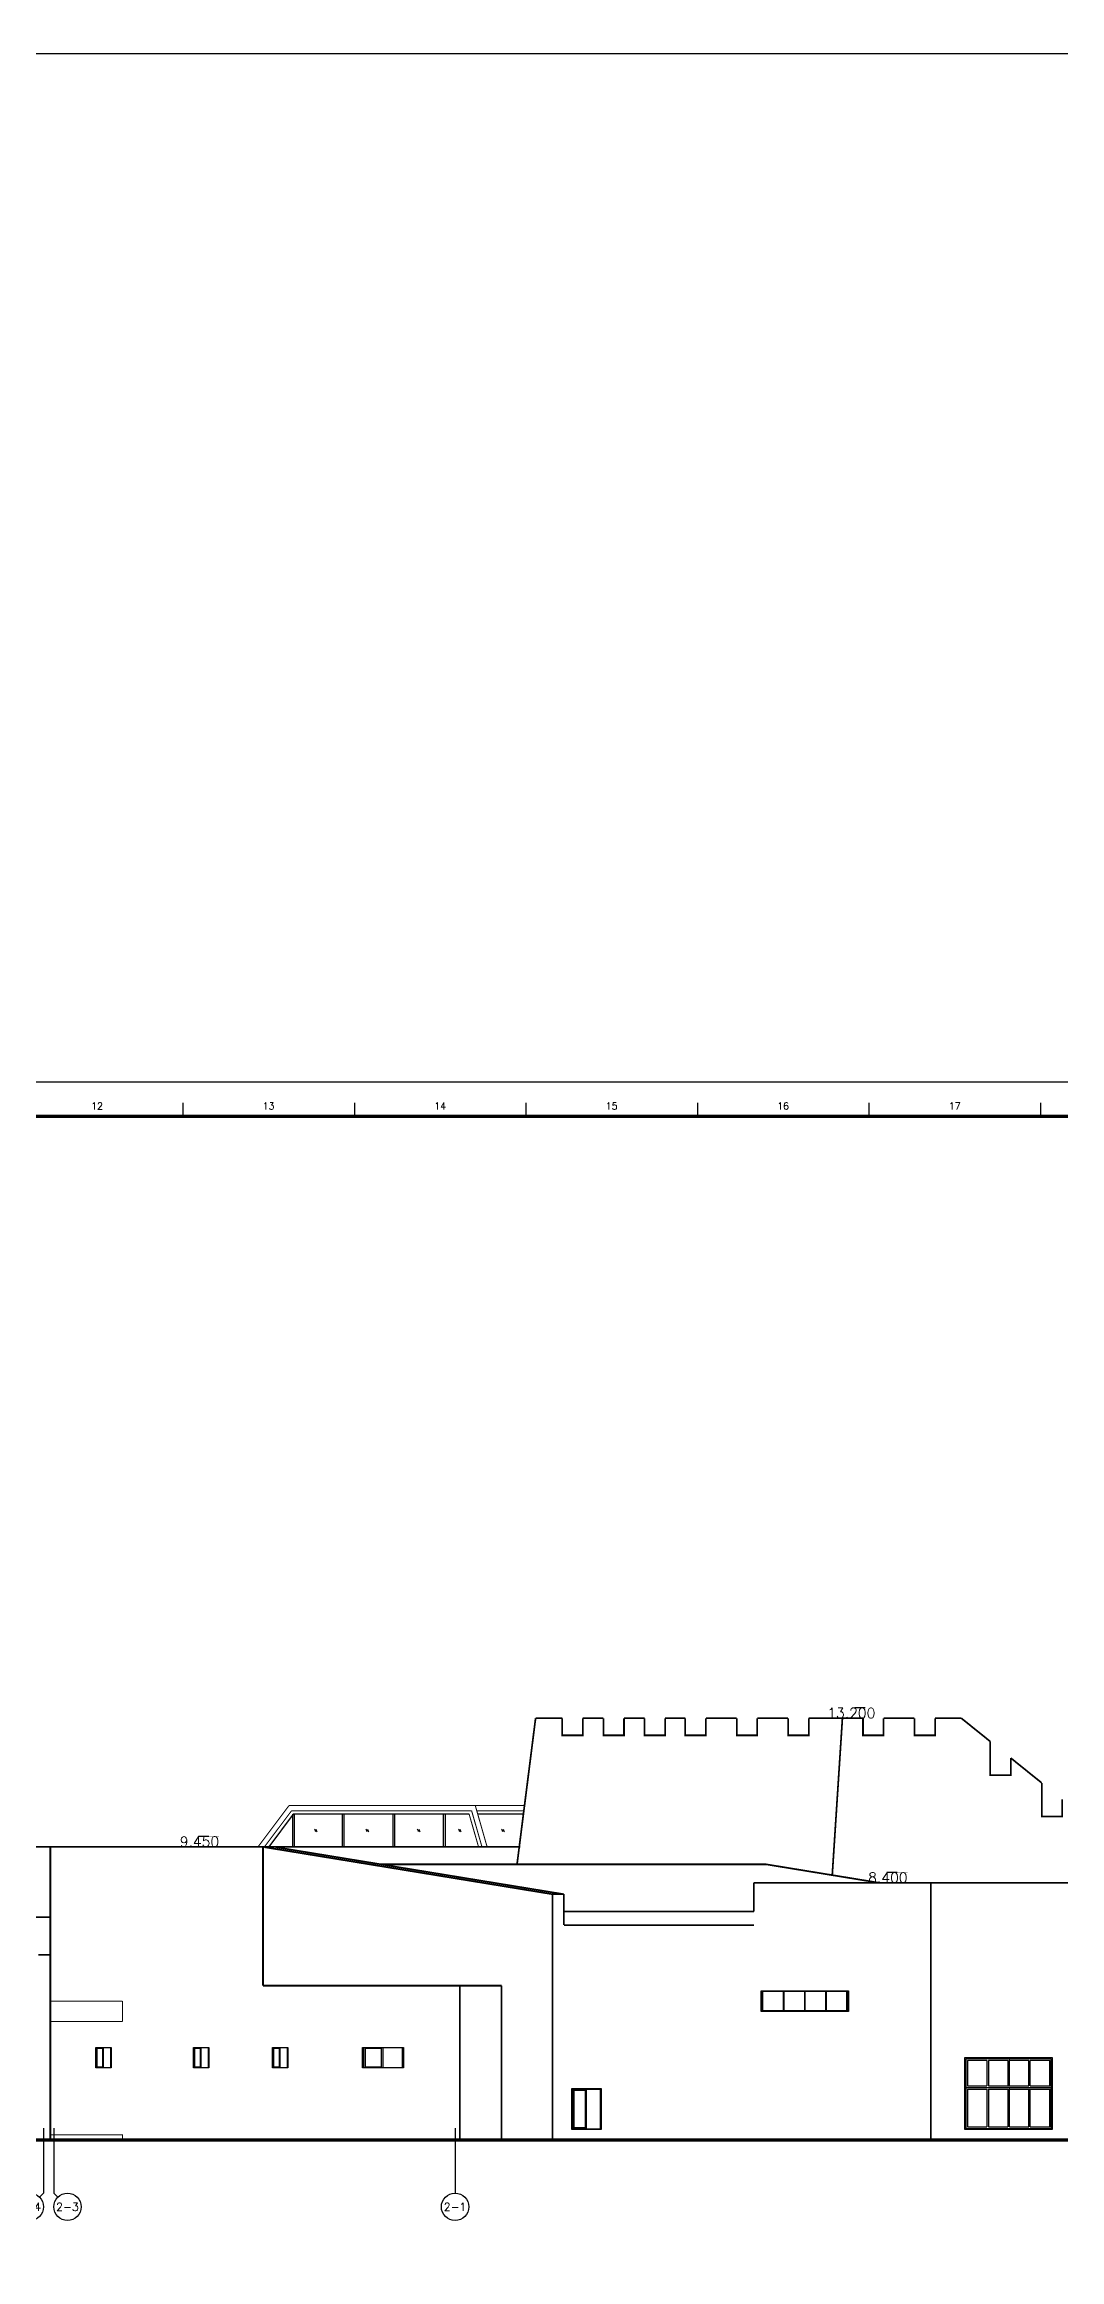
# Model space of a CAD drawing. Header units: inches. Extents: x 0 to 508000, y 0 to 738838.
# Drawn here: x 335761 to 365361, y 362194 to 426803 of the extents above; entities that cross this region are included whole.
import ezdxf
from ezdxf.enums import TextEntityAlignment as Align

# ---------------------------------------------------------------- set-up
doc = ezdxf.new("R2010")
doc.units = ezdxf.units.IN
doc.header["$LTSCALE"] = 1000
doc.header["$MEASUREMENT"] = 0
doc.layers.get('0').update_dxf_attribs({"true_color": 0xffffff})
for name, color, linetype, true_color in [('AXIS', 3, 'Continuous', 0x00ff00), ('DIM_ELEV', 3, 'Continuous', 0x00ff00), ('E_WINDOW', 4, 'Continuous', 0x00ffff), ('TK', 7, 'Continuous', 0xffffff), ('ZG-图框层', 4, 'Continuous', 0x00ffff)]:
    doc.layers.add(name, color=color, linetype=linetype, true_color=true_color)
doc.styles.add('ISOCP', font='txt.shx', dxfattribs={"height": 0.2, "bigfont": 'gbcbig.shx'})
doc.styles.add('TXTSTY_ANONYMOUS', font='txt.shx', dxfattribs={"height": 0.2, "bigfont": 'gbcbig.shx'})

# ---------------------------------------------------------------- blocks, each defined once
blk = doc.blocks.new('DAnoyomous6551')
at = {"layer": 'DIM_ELEV', "lineweight": -3}
blk.add_line((359688, 378286), (359388, 378286), dxfattribs=at)
at = {"layer": 'DIM_ELEV', "lineweight": -3, "const_width": 1}
blk.add_lwpolyline([(359388, 378286), (359988, 378286), (359688, 377986)], close=True, dxfattribs=at)
at = {"layer": 'DIM_ELEV', "color": 7, "true_color": 0xffffff, "style": 'TXTSTY_ANONYMOUS'}
blk.add_text('13.200', height=297.5, dxfattribs=at).set_placement((359988, 377986), align=Align.RIGHT)
blk = doc.blocks.new('DAnoyomous6565')
at = {"layer": 'DIM_ELEV', "lineweight": -3}
blk.add_line((360627, 373486), (360327, 373486), dxfattribs=at)
at = {"layer": 'DIM_ELEV', "lineweight": -3, "const_width": 1}
blk.add_lwpolyline([(360327, 373486), (360927, 373486), (360627, 373186)], close=True, dxfattribs=at)
at = {"layer": 'DIM_ELEV', "color": 7, "true_color": 0xffffff, "style": 'TXTSTY_ANONYMOUS'}
blk.add_text('8.400', height=297.5, dxfattribs=at).set_placement((360927, 373186), align=Align.RIGHT)
blk = doc.blocks.new('DAnoyomous6576')
at = {"layer": 'DIM_ELEV', "lineweight": -3}
blk.add_line((340557, 374536), (340257, 374536), dxfattribs=at)
at = {"layer": 'DIM_ELEV', "lineweight": -3, "const_width": 1}
blk.add_lwpolyline([(340257, 374536), (340857, 374536), (340557, 374236)], close=True, dxfattribs=at)
at = {"layer": 'DIM_ELEV', "color": 7, "true_color": 0xffffff, "style": 'TXTSTY_ANONYMOUS'}
blk.add_text('9.450', height=297.5, dxfattribs=at).set_placement((340857, 374236), align=Align.RIGHT)
blk = doc.blocks.new('DAnoyomous6800')
at = {"layer": 'AXIS', "lineweight": -3}
for p, q in [((294936, 366027), (294936, 364135)), ((300636, 366027), (300636, 364135)), ((335736, 366027), (335736, 364135)), ((336036, 366027), (336036, 364135)), ((347736, 366027), (347736, 364135)), ((335736, 364135), (335619, 364018)), ((336036, 364135), (336153, 364018))]:
    blk.add_line(p, q, dxfattribs=at)
for centre in [(294936, 363735), (300636, 363735), (335336, 363735), (336436, 363735), (347736, 363735)]:
    blk.add_circle(centre, 400, dxfattribs=at)
at = {"layer": 'AXIS', "color": 7, "true_color": 0xffffff, "style": 'TXTSTY_ANONYMOUS'}
for s, height, p in [('2-10', 175, (294936, 363735)), ('2-9', 233.3, (300636, 363735)), ('2-4', 233.3, (335336, 363735)), ('2-3', 233.3, (336436, 363735)), ('2-1', 233.3, (347736, 363735))]:
    blk.add_text(s, height=height, dxfattribs=at).set_placement(p, align=Align.MIDDLE_CENTER)
blk = doc.blocks.new('$EWDLib$00000592')
at = {"lineweight": -3, "ltscale": 100}
for p, q in [((30, 1470), (30, 30)), ((1170, 1470), (30, 1470)), ((600, 1470), (600, 30)), ((647.5, 1422), (647.5, 78)), ((1122.5, 1422), (647.5, 1422)), ((1122.5, 78), (1122.5, 1422)), ((1170, 30), (1170, 1470)), ((30, 30), (1170, 30)), ((647.5, 78), (1122.5, 78))]:
    blk.add_line(p, q, dxfattribs=at)
at = {"lineweight": -3}
blk.add_lwpolyline([(0, 1500), (1200, 1500), (1200, 0), (0, 0)], close=True, dxfattribs=at)
blk = doc.blocks.new('$EWDLib$00000601')
at = {"lineweight": -3}
for p, q in [((1485.15, 1170), (30, 1170)), ((30, 1170), (30, 30)), ((757.5765, 1150.84), (59.697, 1150.84)), ((59.697, 1150.84), (59.697, 49.16)), ((757.5765, 1170), (757.5765, 30)), ((782.324, 1150.84), (782.324, 49.16)), ((1485.15, 1150.84), (782.324, 1150.84)), ((1485.15, 1179.58), (1485.15, 20.42)), ((1485.15, 1179.58), (1514.847, 1179.58)), ((1514.847, 20.42), (1514.847, 1179.58)), ((2970, 1170), (1514.847, 1170)), ((1514.847, 30), (1514.847, 1170)), ((2212.7265, 1150.84), (1514.847, 1150.84)), ((2212.7265, 1170), (2212.7265, 30)), ((2237.474, 1150.84), (2237.474, 49.16)), ((2940.303, 1150.84), (2237.474, 1150.84)), ((2940.303, 1150.84), (2940.303, 49.16)), ((2970, 30), (2970, 1170)), ((2970, 30), (2970, 1170)), ((30, 30), (1485.15, 30)), ((59.697, 49.16), (757.5765, 49.16)), ((782.324, 49.16), (1485.15, 49.16)), ((1485.15, 20.42), (1514.847, 20.42)), ((1514.847, 49.16), (2212.7265, 49.16)), ((1514.847, 30), (2970, 30)), ((2237.474, 49.16), (2940.303, 49.16))]:
    blk.add_line(p, q, dxfattribs=at)
blk.add_lwpolyline([(0, 1200), (3000, 1200), (3000, 0), (0, 0)], close=True, dxfattribs=at)
blk = doc.blocks.new('$EWDLib$00000599')
at = {"lineweight": -3}
for p, q in [((2670, 2070), (30, 2070)), ((30, 2070), (30, 30)), ((677.66, 2020.725), (79.44, 2020.725)), ((79.44, 2020.725), (79.44, 1281.585)), ((677.66, 2020.725), (677.66, 1281.585)), ((1325.232, 2020.725), (727.1, 2020.725)), ((727.1, 2020.725), (727.1, 1281.585)), ((1325.232, 2020.725), (1325.232, 1281.585)), ((1374.672, 1281.585), (1374.672, 2070)), ((1972.896, 2020.725), (1374.672, 2020.725)), ((1972.896, 1281.585), (1972.896, 2020.725)), ((2022.336, 1281.585), (2022.336, 2020.725)), ((2620.56, 2020.725), (2022.336, 2020.725)), ((2620.56, 1281.585), (2620.56, 2020.725)), ((2670, 30), (2670, 2070)), ((30, 1232.31), (2670, 1232.31)), ((79.44, 1281.585), (677.66, 1281.585)), ((79.44, 1183.035), (677.66, 1183.035)), ((79.44, 1183.035), (79.44, 79.275)), ((677.66, 1183.035), (677.66, 79.275)), ((727.1, 1281.585), (1972.896, 1281.585)), ((727.1, 1183.035), (727.1, 79.275)), ((727.1, 1183.035), (1325.232, 1183.035)), ((1325.232, 1183.035), (1325.232, 79.275)), ((1374.672, 79.275), (1374.672, 1232.31)), ((1374.672, 1183.035), (2620.56, 1183.035)), ((1972.896, 79.275), (1972.896, 1183.035)), ((2022.336, 1281.585), (2620.56, 1281.585)), ((2022.336, 79.275), (2022.336, 1183.035)), ((2620.56, 79.275), (2620.56, 1183.035)), ((30, 30), (2670, 30)), ((79.44, 79.275), (677.66, 79.275)), ((727.1, 79.275), (1325.232, 79.275)), ((1374.672, 79.275), (1972.896, 79.275)), ((2022.336, 79.275), (2620.56, 79.275))]:
    blk.add_line(p, q, dxfattribs=at)
blk.add_lwpolyline([(0, 2100), (2700, 2100), (2700, 0), (0, 0)], close=True, dxfattribs=at)

msp = doc.modelspace()

# ---------------------------------------------------------------- hatches: boundary and pattern name
at = {"true_color": 0x848484}
h = msp.add_hatch(dxfattribs=at)
h.set_pattern_fill('玻璃,_O', color=252, scale=6350, angle=349.5)
h.set_pattern_definition([(349.5, (-815125605.86, -579369985.22), (54.67065765, 294.97647227), [])])
h.paths.add_polyline_path([(360093, 373186), (356801, 373724), (345570, 373724), (350907, 372852), (350907, 372352), (356447, 372352), (356447, 373186)], flags=0)

# ---------------------------------------------------------------- linework, layer by layer
at = {"color": 4, "lineweight": -3, "true_color": 0x00ffff}
for p, q in [((343018, 375186), (342305, 374236)), ((342993, 375186), (342993, 374236)), ((348146, 375186), (343018, 375186)), ((343043, 375186), (343043, 374236)), ((343635, 374753), (343720, 374669)), ((343681, 374743), (343709, 374715)), ((344443, 375186), (344443, 374236)), ((344493, 375186), (344493, 374236)), ((345135, 374753), (345220, 374669)), ((345181, 374743), (345209, 374715)), ((345918, 375186), (345918, 374236)), ((345968, 375186), (345968, 374236)), ((346635, 374753), (346720, 374669)), ((346681, 374743), (346709, 374715)), ((347393, 375186), (347393, 374236)), ((347443, 375186), (347443, 374236)), ((347833, 374753), (347917, 374669)), ((347879, 374743), (347907, 374715)), ((349727, 375186), (348396, 375186)), ((349090, 374753), (349174, 374669)), ((349136, 374743), (349164, 374715)), ((342305, 374236), (349632, 374236)), ((343646, 374708), (343674, 374679)), ((345146, 374708), (345174, 374679)), ((346646, 374708), (346674, 374679)), ((347843, 374708), (347871, 374679)), ((349100, 374708), (349128, 374679))]:
    msp.add_line(p, q, dxfattribs=at)
at = {"lineweight": -3}
for points, const_width in [([(349542, 373724), (350083, 377986)], 50), ([(350860, 377986), (350083, 377986)], 50), ([(351460, 377986), (351460, 377486), (350860, 377486), (350860, 377986)], 50), ([(352060, 377986), (351460, 377986)], 50), ([(352660, 377986), (352660, 377486), (352060, 377486), (352060, 377986)], 50), ([(353260, 377986), (352660, 377986)], 50), ([(353860, 377986), (353860, 377486), (353260, 377486), (353260, 377986)], 50), ([(354446, 377986), (353860, 377986)], 50), ([(355046, 377986), (355046, 377486), (354446, 377486), (354446, 377986)], 50), ([(355946, 377986), (355046, 377986)], 50), ([(356546, 377986), (356546, 377486), (355946, 377486), (355946, 377986)], 50), ([(357446, 377986), (356546, 377986)], 50), ([(358046, 377986), (358046, 377486), (357446, 377486), (357446, 377986)], 50), ([(359028, 377986), (358046, 377986)], 50), ([(359028, 377986), (358731, 373409)], 50), ([(359628, 377986), (359028, 377986)], 50), ([(360228, 377986), (360228, 377486), (359628, 377486), (359628, 377986)], 50), ([(361128, 377986), (360228, 377986)], 50), ([(361728, 377986), (361728, 377486), (361128, 377486), (361128, 377986)], 50), ([(362493, 377986), (361728, 377986)], 50), ([(363337, 377307), (362493, 377986)], 50), ([(363937, 376824), (363937, 376324), (363337, 376324), (363337, 377307)], 50), ([(364837, 376099), (363937, 376824)], 50), ([(365437, 375616), (365437, 375116), (364837, 375116), (364837, 376099)], 50), ([(335446, 374236), (349632, 374236)], 50), ([(335936, 374236), (335936, 365686)], 50), ([(342136, 374236), (342136, 370186)], 50), ([(342182, 374224), (350578, 372852)], 50), ([(342511, 374224), (350907, 372852)], 50), ([(356801, 373724), (345570, 373724)], 50), ([(356801, 373724), (360093, 373186)], 50), ([(350578, 372852), (350578, 365686)], 50), ([(350578, 372852), (350907, 372852)], 50), ([(350907, 372852), (350907, 371952)], 50), ([(366135, 373186), (356447, 373186)], 50), ([(356447, 373186), (356447, 372352)], 50), ([(361609, 373186), (361609, 365686)], 50), ([(300436, 372186), (335936, 372186)], 50), ([(350907, 372352), (356447, 372352)], 50), ([(350907, 371952), (356447, 371952)], 50), ([(335586, 371086), (335936, 371086)], 50), ([(349093, 370186), (342136, 370186)], 50), ([(347877, 365686), (347877, 370186)], 50), ([(349093, 370186), (349093, 365686)], 50), ([(391725, 365686), (290067, 365686)], 100)]:
    msp.add_lwpolyline(points, dxfattribs=dict(at, const_width=const_width))
at = {"color": 2, "lineweight": -3, "true_color": 0xffff00, "const_width": 30}
for points in [[(342893, 375436), (341993, 374236)], [(348325, 375436), (342893, 375436)], [(349759, 375436), (348325, 375436)], [(348325, 375436), (348669, 374236)], [(342968, 375286), (342180, 374236)], [(343018, 375186), (342305, 374236)], [(348218, 375286), (342968, 375286)], [(348146, 375186), (343018, 375186)], [(348146, 375186), (348419, 374236)], [(348218, 375286), (348519, 374236)], [(349740, 375286), (348368, 375286)], [(349727, 375186), (348396, 375186)], [(338036, 369736), (335936, 369736)], [(338036, 369736), (338036, 369136)], [(338036, 369136), (335936, 369136)], [(335936, 365836), (338036, 365836), (338036, 365686)]]:
    msp.add_lwpolyline(points, dxfattribs=at)
at = {"lineweight": -3}
msp.add_lwpolyline([(360093, 373186), (356801, 373724), (345570, 373724), (350907, 372852), (350907, 372352), (356447, 372352), (356447, 373186)], close=True, dxfattribs=at)
at = {"layer": 'TK', "lineweight": -3}
for p, q in [((339800, 395930), (339800, 395538)), ((344800, 395930), (344800, 395538)), ((349800, 395930), (349800, 395538)), ((354800, 395930), (354800, 395538)), ((359800, 395930), (359800, 395538)), ((364800, 395930), (364800, 395538))]:
    msp.add_line(p, q, dxfattribs=at)
at = {"layer": 'ZG-图框层', "lineweight": -3}
for points in [[(277300, 510638), (277300, 426538), (411100, 426538), (411100, 510638)], [(277300, 396538), (277300, 312438), (411100, 312438), (411100, 396538)]]:
    msp.add_lwpolyline(points, close=True, dxfattribs=at)
at = {"layer": 'ZG-图框层', "lineweight": -3, "const_width": 100}
msp.add_lwpolyline([(279800, 313484), (279800, 395538), (410100, 395538), (410100, 313484)], close=True, dxfattribs=at)

# ---------------------------------------------------------------- block references
at = {"layer": 'AXIS'}
msp.add_blockref('DAnoyomous6800', (0, 0), dxfattribs=at)
at = {"layer": 'DIM_ELEV'}
for name in ['DAnoyomous6551', 'DAnoyomous6576', 'DAnoyomous6565']:
    msp.add_blockref(name, (0, 0), dxfattribs=at)
at = {"layer": 'E_WINDOW', "rotation": 180}
for name, p, xscale, yscale in [('$EWDLib$00000601', (359205, 370036), 0.8485281376043945, 0.5000000000000001), ('$EWDLib$00000592', (337711, 368386), 0.3750000000993411, 0.4), ('$EWDLib$00000592', (340561, 368386), 0.3750000000993411, 0.4), ('$EWDLib$00000592', (342861, 368386), 0.3750000000993411, 0.4), ('$EWDLib$00000592', (346236, 368386), 1.000000000099341, 0.4), ('$EWDLib$00000592', (351992, 367186), 0.707106781899929, 0.8)]:
    msp.add_blockref(name, p, dxfattribs=dict(at, xscale=xscale, yscale=yscale))
at = {"layer": 'E_WINDOW', "xscale": 0.9428090416060549}
msp.add_blockref('$EWDLib$00000599', (362599, 365986), dxfattribs=at)

# ---------------------------------------------------------------- texts
at = {"layer": 'TK', "style": 'ISOCP'}
for s, p in [('12', (337300, 395842)), ('13', (342300, 395842)), ('14', (347300, 395842)), ('15', (352300, 395842)), ('16', (357300, 395842)), ('17', (362300, 395842))]:
    msp.add_text(s, height=200, dxfattribs=at).set_placement(p, align=Align.MIDDLE_CENTER)

doc.saveas('drawing.dxf')
